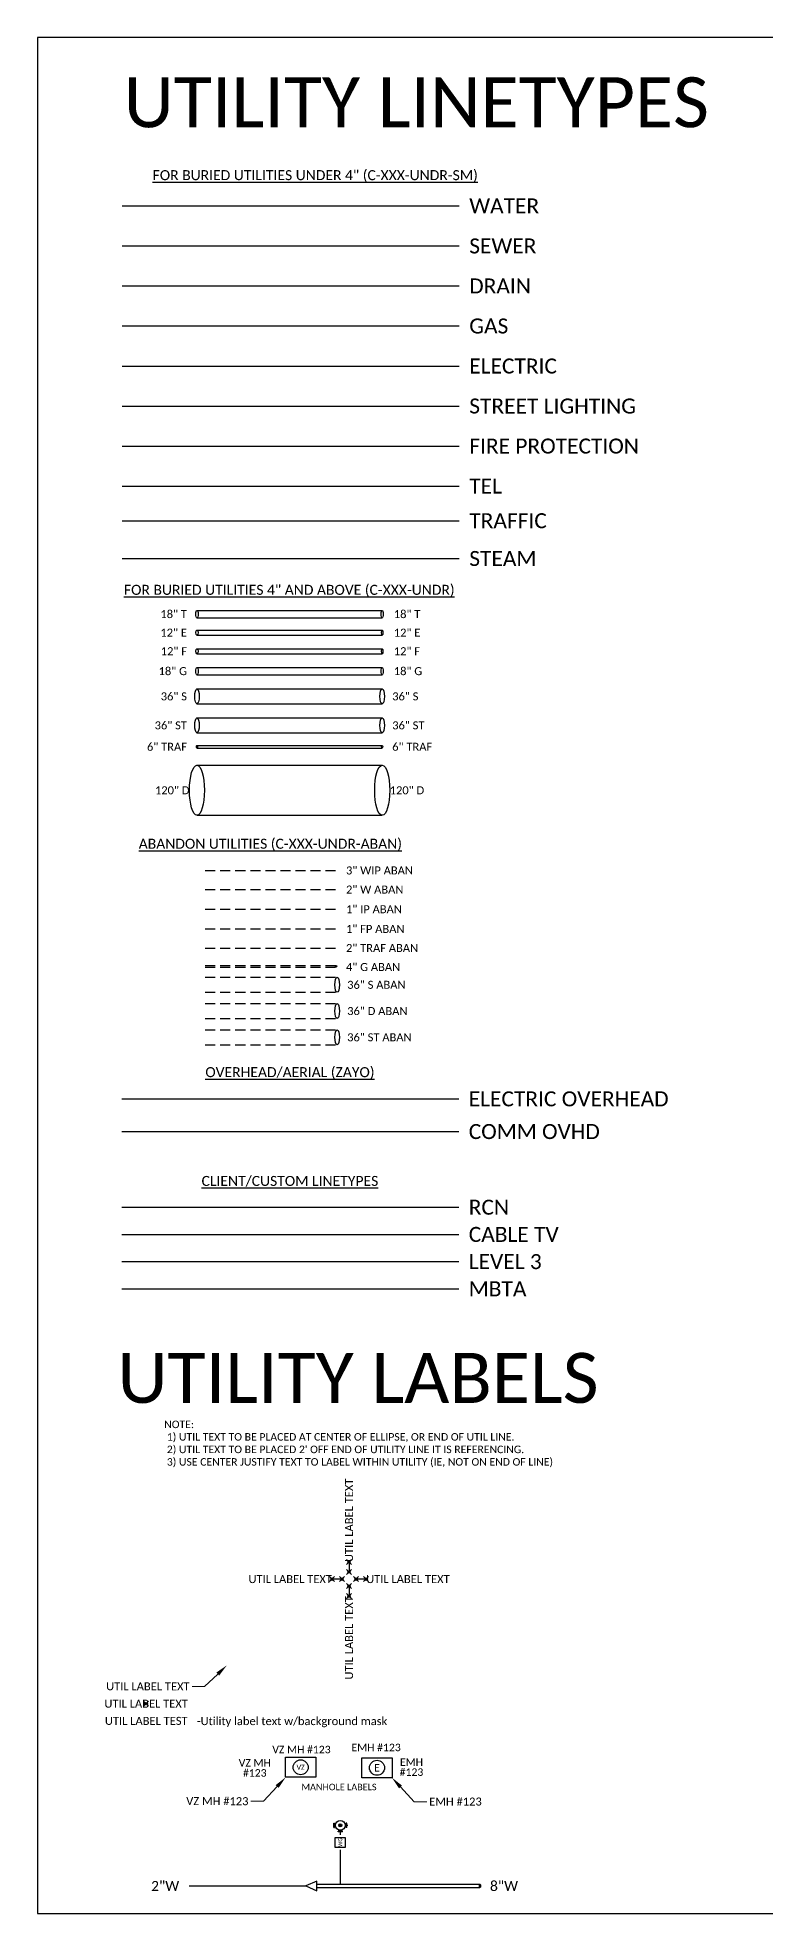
# Model space of a CAD drawing. Extents: x 779170 to 779830, y 2956097 to 2956472.
# Drawn here: x 779169.9 to 779315.3, y 2956097.5 to 2956472.5 of the extents above; entities that cross this region are included whole.
import ezdxf
from ezdxf import colors
from ezdxf.entities.mleader import LeaderData, LeaderLine
from ezdxf.enums import TextEntityAlignment as Align
from ezdxf.math import Vec2, Vec3

# ---------------------------------------------------------------- set-up
doc = ezdxf.new("R2010")
doc.units = 0
doc.header["$MEASUREMENT"] = 0
doc.header["$PDMODE"] = 35
doc.header["$PDSIZE"] = 0.5
doc.linetypes.add('HIDDEN', pattern=[0.375, 0.25, -0.125])
doc.layers.get('Defpoints').update_dxf_attribs({"color": 4})
for name, color, linetype in [('C-COMM-OVHD', 30, 'Continuous'), ('C-COMM-STRC', 30, 'Continuous'), ('C-COMM-UNDR', 30, 'Continuous'), ('C-COMM-UNDR-ABAN', 30, 'HIDDEN'), ('C-COMM-UNDR-SM', 30, 'TEL-EX'), ('C-ELEC-OVHD', 1, 'Continuous'), ('C-ELEC-STLT-UG', 1, 'ELEC-EX'), ('C-ELEC-STRC', 1, 'Continuous'), ('C-ELEC-UNDR', 1, 'Continuous'), ('C-ELEC-UNDR-ABAN', 1, 'HIDDEN'), ('C-ELEC-UNDR-SM', 1, 'ELEC-EX'), ('C-FIRE-UNDR', 1, 'Continuous'), ('C-FIRE-UNDR-ABAN', 1, 'HIDDEN'), ('C-FIRE-UNDR-SM', 1, 'ELEC-EX'), ('C-NGAS-UNDR', 54, 'Continuous'), ('C-NGAS-UNDR-ABAN', 54, 'HIDDEN'), ('C-NGAS-UNDR-SM', 54, 'GAS-EX'), ('C-SSWR-UNDR', 82, 'Continuous'), ('C-SSWR-UNDR-ABAN', 82, 'HIDDEN'), ('C-SSWR-UNDR-SM', 82, 'SEWER-EX'), ('C-STEM-UNDR', 8, 'Continuous'), ('C-STEM-UNDR-ABAN', 8, 'HIDDEN'), ('C-STEM-UNDR-SM', 8, 'STEAM-EX'), ('C-STRM-UNDR', 85, 'Continuous'), ('C-STRM-UNDR-ABAN', 85, 'HIDDEN'), ('C-STRM-UNDR-SM', 85, 'DRAIN-EX'), ('C-TRAF-UNDR', 181, 'Continuous'), ('C-TRAF-UNDR-ABAN', 181, 'HIDDEN'), ('C-TRAF-UNDR-SM', 181, 'TRAFF-EX'), ('C-WATR-STRC', 5, 'Continuous'), ('C-WATR-UNDR', 5, 'Continuous'), ('C-WATR-UNDR-ABAN', 5, 'HIDDEN'), ('C-WATR-UNDR-SM', 5, 'WATER-EX'), ('G-ANNO-NOTE', 7, 'Continuous'), ('G-ANNO-UNDR', 7, 'Continuous')]:
    doc.layers.add(name, color=color, linetype=linetype)
doc.styles.add('Calibri', font='calibri.ttf')
doc.styles.add('EX-GEN-TXT', font='calibrili.ttf', dxfattribs={"height": 0.08})
doc.styles.add('EX-GEN-TXT 20', font='calibrili.ttf', dxfattribs={"height": 2})
doc.styles.add('EXISTING', font='calibrili.ttf')
doc.styles.add('PROPOSED', font='calibri.ttf')
doc.linetypes.add('CATV-EX', pattern='A,1.5,-0.16,["CATV",EX-GEN-TXT,S=1,R=0,X=-0.14,Y=-0.04],-0.16', length=1.82)
doc.linetypes.add('DRAIN-EX', pattern='A,1.5,-0.045,["D",EX-GEN-TXT,S=1,R=0,X=-0.04,Y=-0.04],-0.045', length=1.59)
doc.linetypes.add('ELEC-EX', pattern='A,1.5,-0.045,["E",EX-GEN-TXT,S=1,R=0,X=-0.04,Y=-0.04],-0.045', length=1.59)
doc.linetypes.add('GAS-EX', pattern='A,1.5,-0.045,["G",EX-GEN-TXT,S=1,R=0,X=-0.04,Y=-0.04],-0.045', length=1.59)
doc.linetypes.add('LVL3-EX', pattern='A,1.5,-0.12,["LVL3",EX-GEN-TXT,S=1,R=0,X=-0.12,Y=-0.04],-0.12', length=1.74)
doc.linetypes.add('MBTA-EX', pattern='A,1.5,-0.16,["MBTA",EX-GEN-TXT,S=1,R=0,X=-0.16,Y=-0.04],-0.16', length=1.82)
doc.linetypes.add('RCN-EX', pattern='A,1.5,-0.12,["RCN",EX-GEN-TXT,S=1,R=0,X=-0.12,Y=-0.04],-0.12', length=1.74)
doc.linetypes.add('SEWER-EX', pattern='A,1.5,-0.045,["S",EX-GEN-TXT,S=1,R=0,X=-0.04,Y=-0.04],-0.045', length=1.59)
doc.linetypes.add('STEAM-EX', pattern='A,1.5,-0.07,["ST",EX-GEN-TXT,S=1,R=0,X=-0.07,Y=-0.04],-0.07', length=1.64)
doc.linetypes.add('TEL-EX', pattern='A,1.5,-0.045,["T",EX-GEN-TXT,S=1,R=0,X=-0.04,Y=-0.04],-0.045', length=1.59)
doc.linetypes.add('TRAFF-EX', pattern='A,1.5,-0.18,["TRAFF",EX-GEN-TXT,S=1,R=0,X=-0.16,Y=-0.04],-0.18', length=1.86)
doc.linetypes.add('WATER-EX', pattern='A,1.5,-0.06,["W",EX-GEN-TXT,S=1,R=0,X=-0.06,Y=-0.04],-0.06', length=1.62)

# ---------------------------------------------------------------- blocks, each defined once
blk = doc.blocks.new('FIRE HYDRANT')
for p, q in [((-1.38, 0.11), (-1.28, 0.11)), ((-1.38, -0.11), (-1.38, 0.11)), ((-1.28, 0.45), (-1.17, 0.45)), ((-1.28, 0.45), (-1.28, -0.45)), ((-1.17, 0.45), (-1.17, -0.45)), ((-1.17, 0.31), (-1.17, -0.32)), ((-0.94, 0.3), (-1.17, 0.3)), ((-0.45, 1.28), (-0.45, 1.17)), ((-0.3, 1.17), (-0.3, 0.94)), ((0.11, 1.38), (-0.11, 1.38)), ((0.11, 1.28), (0.11, 1.38)), ((0.3, 1.17), (0.3, 0.94)), ((0.45, 1.28), (0.45, 1.17)), ((0.94, 0.3), (1.17, 0.3)), ((1.28, 0.45), (1.17, 0.45)), ((1.17, 0.45), (1.17, -0.45)), ((1.17, 0.31), (1.17, -0.32)), ((1.28, 0.45), (1.28, -0.45)), ((1.38, 0.11), (1.28, 0.11)), ((1.38, -0.11), (1.38, 0.11)), ((-1.28, -0.11), (-1.38, -0.11)), ((-1.28, -0.45), (-1.17, -0.45)), ((-1.17, -0.3), (-0.94, -0.3)), ((1.17, -0.3), (0.94, -0.3)), ((1.28, -0.45), (1.17, -0.45)), ((1.28, -0.11), (1.38, -0.11))]:
    blk.add_line(p, q)
for points in [[(-0.45, 1.28), (0.45, 1.28)], [(-0.45, 1.17), (0.45, 1.17)], [(-0.11, 1.38), (-0.11, 1.28)]]:
    blk.add_lwpolyline(points)
blk.add_lwpolyline([(-0.11, 0.11), (-0.11, -0.11), (0.11, -0.11), (0.11, 0.11)], close=True)
for radius in [0.984, 0.32]:
    blk.add_circle((0, 0), radius)
blk = doc.blocks.new('*U135')
at = {"layer": 'C-WATR-STRC'}
blk.add_lwpolyline([(-1, 1), (1, 1), (1, -1), (-1, -1)], close=True, dxfattribs=at)
at = {"layer": 'C-WATR-STRC', "insert": (0, 0), "char_height": 0.75, "width": 2, "attachment_point": 5, "style": 'EXISTING'}
blk.add_mtext('WG', dxfattribs=at)
blk = doc.blocks.new('*U140')
at = {"layer": 'C-ELEC-STRC'}
blk.add_circle((0, 0), 1.5, dxfattribs=at)
at = {"layer": 'C-ELEC-STRC', "style": 'EXISTING'}
blk.add_text('E', height=1.5, dxfattribs=at).set_placement((0, 0), align=Align.MIDDLE)
blk = doc.blocks.new('*U162')
at = {"layer": 'C-COMM-STRC'}
blk.add_circle((0, 0), 1.5, dxfattribs=at)
at = {"layer": 'C-COMM-STRC', "style": 'EXISTING'}
blk.add_text('VZ', height=1, dxfattribs=at).set_placement((0, 0), align=Align.MIDDLE)

msp = doc.modelspace()

# ---------------------------------------------------------------- linework, layer by layer
at = {"layer": 'C-COMM-OVHD', "ltscale": 20}
msp.add_lwpolyline([(779186.72444, 2956253.76346), (779254.02935, 2956253.76346)], dxfattribs=at)
at = {"layer": 'C-COMM-STRC', "flags": 128}
msp.add_lwpolyline([(779225.45968, 2956128.6776), (779225.45968, 2956124.6776), (779219.45968, 2956124.6776), (779219.45968, 2956128.6776), (779225.45968, 2956128.6776)], dxfattribs=at)
at = {"layer": 'C-COMM-UNDR', "ltscale": 20, "flags": 128}
for points in [[(779201.75123, 2956357.95419), (779238.74394, 2956357.95419)], [(779201.75123, 2956356.45419), (779238.74394, 2956356.45419)]]:
    msp.add_lwpolyline(points, dxfattribs=at)
at = {"layer": 'C-COMM-UNDR', "ltscale": 20}
for centre, major_axis in [((779201.75123, 2956357.20419), (0, -0.75)), ((779238.74394, 2956357.20419), (0, 0.75))]:
    msp.add_ellipse(centre, major_axis=major_axis, ratio=0.3, dxfattribs=at)
at = {"layer": 'C-COMM-UNDR-ABAN', "ltscale": 8}
msp.add_lwpolyline([(779203.4122, 2956305.9561), (779229.51571, 2956305.9561)], dxfattribs=at)
at = {"layer": 'C-COMM-UNDR-SM', "ltscale": 20}
msp.add_lwpolyline([(779186.82801, 2956382.79599), (779254.13293, 2956382.79599)], dxfattribs=at)
at = {"layer": 'C-COMM-UNDR-SM', "linetype": 'RCN-EX', "ltscale": 20}
msp.add_lwpolyline([(779186.72444, 2956238.64454), (779254.02935, 2956238.64454)], dxfattribs=at)
at = {"layer": 'C-COMM-UNDR-SM', "linetype": 'CATV-EX', "ltscale": 20}
msp.add_lwpolyline([(779186.72444, 2956233.20666), (779254.02935, 2956233.20666)], dxfattribs=at)
at = {"layer": 'C-COMM-UNDR-SM', "linetype": 'LVL3-EX', "ltscale": 20, "flags": 128}
msp.add_lwpolyline([(779186.72444, 2956227.76879), (779254.02935, 2956227.76879)], dxfattribs=at)
at = {"layer": 'C-ELEC-OVHD', "ltscale": 20}
msp.add_lwpolyline([(779186.72444, 2956260.2996), (779254.02935, 2956260.2996)], dxfattribs=at)
at = {"layer": 'C-ELEC-STLT-UG', "ltscale": 20, "flags": 128}
msp.add_lwpolyline([(779186.82801, 2956398.79599), (779254.13293, 2956398.79599)], dxfattribs=at)
at = {"layer": 'C-ELEC-STRC', "flags": 128}
msp.add_lwpolyline([(779240.70794, 2956128.58439), (779240.70794, 2956124.58439), (779234.70794, 2956124.58439), (779234.70794, 2956128.58439), (779240.70794, 2956128.58439)], dxfattribs=at)
at = {"layer": 'C-ELEC-UNDR', "ltscale": 20, "flags": 128}
for points in [[(779201.75123, 2956353.99384), (779238.74394, 2956353.99384)], [(779201.75123, 2956352.99384), (779238.74394, 2956352.99384)]]:
    msp.add_lwpolyline(points, dxfattribs=at)
at = {"layer": 'C-ELEC-UNDR'}
for centre, ratio in [((779201.75123, 2956353.49384), 0.468995901), ((779238.74394, 2956353.49384), 0.294193632)]:
    msp.add_ellipse(centre, major_axis=(0, 0.5), ratio=ratio, dxfattribs=at)
at = {"layer": 'C-ELEC-UNDR-ABAN', "ltscale": 8, "flags": 128}
msp.add_lwpolyline([(779203.4122, 2956298.20397), (779229.51571, 2956298.20397)], dxfattribs=at)
at = {"layer": 'C-ELEC-UNDR-SM', "ltscale": 20, "flags": 128}
msp.add_lwpolyline([(779186.82801, 2956406.79599), (779254.13293, 2956406.79599)], dxfattribs=at)
at = {"layer": 'C-ELEC-UNDR-SM', "linetype": 'MBTA-EX', "ltscale": 20, "flags": 128}
msp.add_lwpolyline([(779186.72444, 2956222.33091), (779254.02935, 2956222.33091)], dxfattribs=at)
at = {"layer": 'C-FIRE-UNDR', "ltscale": 20, "flags": 128}
for points in [[(779201.75123, 2956350.28349), (779238.74394, 2956350.28349)], [(779201.75123, 2956349.28349), (779238.74394, 2956349.28349)]]:
    msp.add_lwpolyline(points, dxfattribs=at)
at = {"layer": 'C-FIRE-UNDR'}
for centre, ratio in [((779201.75123, 2956349.78349), 0.468995901), ((779238.74394, 2956349.78349), 0.294193632)]:
    msp.add_ellipse(centre, major_axis=(0, 0.5), ratio=ratio, dxfattribs=at)
at = {"layer": 'C-FIRE-UNDR-ABAN', "ltscale": 8, "flags": 128}
msp.add_lwpolyline([(779203.4122, 2956294.27169), (779229.51571, 2956294.27169)], dxfattribs=at)
at = {"layer": 'C-FIRE-UNDR-SM', "ltscale": 20, "flags": 128}
msp.add_lwpolyline([(779186.82801, 2956390.79599), (779254.13293, 2956390.79599)], dxfattribs=at)
at = {"layer": 'C-NGAS-UNDR', "ltscale": 20, "flags": 128}
for points in [[(779201.75123, 2956346.55087), (779238.74394, 2956346.55087)], [(779201.75123, 2956345.05087), (779238.74394, 2956345.05087)]]:
    msp.add_lwpolyline(points, dxfattribs=at)
at = {"layer": 'C-NGAS-UNDR', "ltscale": 20}
for centre, major_axis in [((779201.75123, 2956345.80087), (0, -0.75)), ((779238.74394, 2956345.80087), (0, 0.75))]:
    msp.add_ellipse(centre, major_axis=major_axis, ratio=0.3, dxfattribs=at)
at = {"layer": 'C-NGAS-UNDR'}
msp.add_ellipse((779229.51571, 2956286.82018), major_axis=(0, 0.1665), ratio=0.94919008, dxfattribs=at)
at = {"layer": 'C-NGAS-UNDR-ABAN', "ltscale": 8, "flags": 128}
for points in [[(779203.4122, 2956286.98668), (779229.51571, 2956286.98668)], [(779203.4122, 2956286.65368), (779229.51571, 2956286.65368)]]:
    msp.add_lwpolyline(points, dxfattribs=at)
at = {"layer": 'C-NGAS-UNDR-SM', "ltscale": 20}
msp.add_lwpolyline([(779186.82801, 2956414.79599), (779254.13293, 2956414.79599)], dxfattribs=at)
at = {"layer": 'C-SSWR-UNDR', "ltscale": 20, "flags": 128}
for points in [[(779201.75123, 2956342.25709), (779238.74394, 2956342.25709)], [(779201.75123, 2956339.25709), (779238.74394, 2956339.25709)]]:
    msp.add_lwpolyline(points, dxfattribs=at)
at = {"layer": 'C-SSWR-UNDR', "ltscale": 20}
for centre in [(779201.75123, 2956340.75709), (779238.74394, 2956340.75709), (779229.75172, 2956283.10103)]:
    msp.add_ellipse(centre, major_axis=(0, 1.5), ratio=0.3, dxfattribs=at)
at = {"layer": 'C-SSWR-UNDR-ABAN', "ltscale": 8, "flags": 128}
for points in [[(779203.4122, 2956284.60103), (779229.75172, 2956284.60103)], [(779203.4122, 2956281.60103), (779229.75172, 2956281.60103)]]:
    msp.add_lwpolyline(points, dxfattribs=at)
at = {"layer": 'C-SSWR-UNDR-SM', "ltscale": 20}
msp.add_lwpolyline([(779186.82801, 2956430.79599), (779254.13293, 2956430.79599)], dxfattribs=at)
at = {"layer": 'C-STEM-UNDR', "ltscale": 20, "flags": 128}
for points in [[(779201.75123, 2956336.4633), (779238.74394, 2956336.4633)], [(779201.75123, 2956333.4633), (779238.74394, 2956333.4633)]]:
    msp.add_lwpolyline(points, dxfattribs=at)
at = {"layer": 'C-STEM-UNDR', "ltscale": 20}
for centre in [(779201.75123, 2956334.9633), (779238.74394, 2956334.9633), (779229.75172, 2956272.60363)]:
    msp.add_ellipse(centre, major_axis=(0, 1.5), ratio=0.3, dxfattribs=at)
at = {"layer": 'C-STEM-UNDR-ABAN', "ltscale": 8, "flags": 128}
for points in [[(779203.4122, 2956274.10363), (779229.75172, 2956274.10363)], [(779203.4122, 2956271.10363), (779229.75172, 2956271.10363)]]:
    msp.add_lwpolyline(points, dxfattribs=at)
at = {"layer": 'C-STEM-UNDR-SM', "ltscale": 20}
msp.add_lwpolyline([(779186.82801, 2956368.31724), (779254.13293, 2956368.31724)], dxfattribs=at)
at = {"layer": 'C-STRM-UNDR', "ltscale": 20, "flags": 128}
for points in [[(779201.75123, 2956326.97837), (779238.74394, 2956326.97837)], [(779201.75123, 2956316.97837), (779238.74394, 2956316.97837)]]:
    msp.add_lwpolyline(points, dxfattribs=at)
at = {"layer": 'C-STRM-UNDR', "ltscale": 20}
for centre, major_axis in [((779201.75123, 2956321.97837), (0, 5)), ((779238.74394, 2956321.97837), (0, 5)), ((779229.75172, 2956277.85233), (0, 1.5))]:
    msp.add_ellipse(centre, major_axis=major_axis, ratio=0.3, dxfattribs=at)
at = {"layer": 'C-STRM-UNDR-ABAN', "ltscale": 8, "flags": 128}
for points in [[(779203.4122, 2956279.35233), (779229.75172, 2956279.35233)], [(779203.4122, 2956276.35233), (779229.75172, 2956276.35233)]]:
    msp.add_lwpolyline(points, dxfattribs=at)
at = {"layer": 'C-STRM-UNDR-SM', "ltscale": 20}
msp.add_lwpolyline([(779186.82801, 2956422.79599), (779254.13293, 2956422.79599)], dxfattribs=at)
at = {"layer": 'C-TRAF-UNDR', "ltscale": 20, "flags": 128}
for points in [[(779201.75123, 2956330.93496), (779238.74394, 2956330.93496)], [(779201.75123, 2956330.43496), (779238.74394, 2956330.43496)]]:
    msp.add_lwpolyline(points, dxfattribs=at)
at = {"layer": 'C-TRAF-UNDR', "ltscale": 20}
for centre in [(779201.75123, 2956330.68496), (779238.74394, 2956330.68496)]:
    msp.add_ellipse(centre, major_axis=(0, 0.25), ratio=0.49036738, dxfattribs=at)
at = {"layer": 'C-TRAF-UNDR-ABAN', "ltscale": 8}
msp.add_lwpolyline([(779203.4122, 2956290.45183), (779229.51571, 2956290.45183)], dxfattribs=at)
at = {"layer": 'C-TRAF-UNDR-SM', "ltscale": 20}
msp.add_lwpolyline([(779186.82801, 2956375.87285), (779254.13293, 2956375.87285)], dxfattribs=at)
at = {"layer": 'C-WATR-UNDR'}
for points in [[(779230.38226, 2956113.69873), (779230.38226, 2956113.17328)], [(779230.38226, 2956110.17328), (779230.38226, 2956103.28588)], [(779200.1951, 2956102.95288), (779223.5072, 2956102.95288)], [(779225.71106, 2956103.94288), (779223.5072, 2956102.95288), (779225.71106, 2956101.96288), (779225.71106, 2956103.94288)], [(779225.71106, 2956103.28588), (779258.26761, 2956103.28588)], [(779225.71106, 2956102.61988), (779258.26761, 2956102.61988)]]:
    msp.add_lwpolyline(points, dxfattribs=at)
msp.add_ellipse((779258.26761, 2956102.95288), major_axis=(0, 0.333), ratio=0.335011545, dxfattribs=at)
at = {"layer": 'C-WATR-UNDR-ABAN', "ltscale": 8}
msp.add_lwpolyline([(779203.4122, 2956302.13624), (779229.51571, 2956302.13624)], dxfattribs=at)
at = {"layer": 'C-WATR-UNDR-SM', "ltscale": 20}
msp.add_lwpolyline([(779186.82801, 2956438.79599), (779254.13293, 2956438.79599)], dxfattribs=at)
at = {"layer": 'Defpoints'}
msp.add_lwpolyline([(779169.9133, 2956097.45917), (779829.9133, 2956097.45917), (779829.9133, 2956472.45917), (779169.9133, 2956472.45917), (779169.9133, 2956097.45917)], close=True, dxfattribs=at)
at = {"layer": 'G-ANNO-UNDR'}
for points in [[(779232.1275, 2956167.71821), (779232.1275, 2956165.71821)], [(779230.71329, 2956164.304), (779228.71329, 2956164.304)], [(779232.1275, 2956162.88978), (779232.1275, 2956160.88978)], [(779235.54171, 2956164.304), (779233.54171, 2956164.304)]]:
    msp.add_lwpolyline(points, dxfattribs=at)
for p in [(779232.1275, 2956167.71821), (779228.71329, 2956164.304), (779230.71329, 2956164.304), (779232.1275, 2956165.71821), (779232.1275, 2956162.88978), (779233.54171, 2956164.304), (779235.54171, 2956164.304), (779232.1275, 2956160.88978), (779191.60072, 2956139.39809)]:
    msp.add_point(p, dxfattribs=at)

# ---------------------------------------------------------------- block references
at = {"layer": 'C-COMM-STRC'}
msp.add_blockref('*U162', (779222.45968, 2956126.6776), dxfattribs=at)
at = {"layer": 'C-ELEC-STRC'}
msp.add_blockref('*U140', (779237.70794, 2956126.58439), dxfattribs=at)
at = {"layer": 'C-WATR-STRC'}
for name, p, rotation in [('FIRE HYDRANT', (779230.38226, 2956115.0811), 180), ('*U135', (779230.38226, 2956111.67328), 89.9999999984095)]:
    msp.add_blockref(name, p, dxfattribs=dict(at, rotation=rotation))

# ---------------------------------------------------------------- texts
at = {"layer": 'C-COMM-STRC', "insert": (779222.62367, 2956130.22811), "char_height": 1.5, "attachment_point": 5, "style": 'EXISTING'}
msp.add_mtext_dynamic_manual_height_columns('VZ MH #123', width=55.3503934, gutter_width=1, heights=[0], dxfattribs=at)
at = {"layer": 'C-COMM-STRC', "insert": (779213.29565, 2956126.54993), "char_height": 1.5, "attachment_point": 5, "line_spacing_factor": 0.8, "style": 'EXISTING'}
msp.add_mtext_dynamic_manual_height_columns('VZ MH\\P#123', width=55.3503934, gutter_width=1, heights=[0], dxfattribs=at)
at = {"layer": 'C-ELEC-STRC', "insert": (779237.53326, 2956130.63977), "char_height": 1.5, "attachment_point": 5, "style": 'EXISTING'}
msp.add_mtext_dynamic_manual_height_columns('EMH #123', width=55.3503934, gutter_width=1, heights=[0], dxfattribs=at)
at = {"layer": 'C-ELEC-STRC', "insert": (779244.59229, 2956126.70966), "char_height": 1.5, "attachment_point": 5, "line_spacing_factor": 0.8, "style": 'EXISTING'}
msp.add_mtext_dynamic_manual_height_columns('EMH\\P#123', width=55.3503934, gutter_width=1, heights=[0], dxfattribs=at)
at = {"layer": 'G-ANNO-NOTE', "style": 'EX-GEN-TXT 20'}
for s, p in [('UTILITY LINETYPES', (779245.56476, 2956459.51451)), ('UTILITY LABELS', (779233.92107, 2956204.51509))]:
    msp.add_text(s, height=10, dxfattribs=at).set_placement(p, align=Align.MIDDLE_CENTER)
at = {"layer": 'G-ANNO-NOTE', "style": 'Calibri'}
for s, p in [('%%UFOR BURIED UTILITIES UNDER 4" (C-XXX-UNDR-SM)', (779225.37328, 2956444.87174)), ('%%UFOR BURIED UTILITIES 4" AND ABOVE (C-XXX-UNDR)', (779220.18996, 2956361.97982)), ('%%UABANDON UTILITIES (C-XXX-UNDR-ABAN)', (779216.40633, 2956311.22003)), ('%%UOVERHEAD/AERIAL (ZAYO)', (779220.31927, 2956265.56353)), ('%%UCLIENT/CUSTOM LINETYPES', (779220.31927, 2956243.90846))]:
    msp.add_text(s, height=2, dxfattribs=at).set_placement(p, align=Align.MIDDLE)
for s, height, p in [('WATER', 3, (779256.13293, 2956438.79599)), ('SEWER', 3, (779256.13293, 2956430.79599)), ('DRAIN', 3, (779256.13293, 2956422.79599)), ('GAS', 3, (779256.13293, 2956414.79599)), ('ELECTRIC', 3, (779256.13293, 2956406.79599)), ('STREET LIGHTING', 3, (779256.13293, 2956398.79599)), ('FIRE PROTECTION', 3, (779256.13293, 2956390.79599)), ('TEL', 3, (779256.13293, 2956382.79599)), ('TRAFFIC', 3, (779256.13293, 2956375.87285)), ('STEAM', 3, (779256.13293, 2956368.31724)), ('ELECTRIC OVERHEAD', 3, (779256.02935, 2956260.2996)), ('COMM OVHD', 3, (779256.02935, 2956253.76346)), ('RCN', 3, (779256.02935, 2956238.64454)), ('CABLE TV', 3, (779256.02935, 2956233.20666)), ('LEVEL 3', 3, (779256.02935, 2956227.76879)), ('MBTA', 3, (779256.02935, 2956222.33091)), ('MANHOLE LABELS', 1.3, (779222.6073, 2956122.74221)), ('8"W', 2, (779260.26761, 2956102.95288))]:
    msp.add_text(s, height=height, dxfattribs=at).set_placement(p, align=Align.MIDDLE_LEFT)
msp.add_text('2"W', height=2, dxfattribs=at).set_placement((779198.1951, 2956102.95288), align=Align.MIDDLE_RIGHT)
at = {"layer": 'G-ANNO-NOTE', "insert": (779195.20526, 2956195.98107), "char_height": 1.5, "width": 106.5469379, "attachment_point": 1, "style": 'PROPOSED'}
msp.add_mtext("NOTE:\\P 1) UTIL TEXT TO BE PLACED AT CENTER OF ELLIPSE, OR END OF UTIL LINE.\\P 2) UTIL TEXT TO BE PLACED 2' OFF END OF UTILITY LINE IT IS REFERENCING.\\P 3) USE CENTER JUSTIFY TEXT TO LABEL WITHIN UTILITY (IE, NOT ON END OF LINE)\\P     ", dxfattribs=at)
at = {"layer": 'G-ANNO-UNDR', "style": 'EXISTING'}
for s, p in [('18" T', (779199.75123, 2956357.20419)), ('12" E', (779199.75123, 2956353.49384)), ('12" F', (779199.75123, 2956349.78349)), ('18" G', (779199.75123, 2956345.80087)), ('36" S', (779199.75123, 2956340.75709)), ('36" ST', (779199.75123, 2956334.9633)), ('6" TRAF', (779199.75123, 2956330.68496)), ('120" D', (779200.25123, 2956321.97837)), ('UTIL LABEL TEXT', (779228.71329, 2956164.304))]:
    msp.add_text(s, height=1.6, dxfattribs=at).set_placement(p, align=Align.MIDDLE_RIGHT)
for s, p in [('18" T', (779241.06036, 2956357.20419)), ('12" E', (779241.06036, 2956353.49384)), ('12" F', (779241.06036, 2956349.78349)), ('18" G', (779241.06036, 2956345.80087)), ('36" S', (779240.74394, 2956340.75709)), ('36" ST', (779240.74394, 2956334.9633)), ('6" TRAF', (779240.74394, 2956330.68496)), ('120" D', (779240.24394, 2956321.97837)), ('3" WIP ABAN', (779231.51571, 2956305.9561)), ('2" W ABAN', (779231.51571, 2956302.13624)), ('1" IP ABAN', (779231.51571, 2956298.20397)), ('1" FP ABAN', (779231.51571, 2956294.27169)), ('2" TRAF ABAN', (779231.51571, 2956290.45183)), ('4" G ABAN', (779231.51571, 2956286.65368)), ('36" S ABAN', (779231.75172, 2956283.10103)), ('36" D ABAN', (779231.75172, 2956277.85233)), ('36" ST ABAN', (779231.75172, 2956272.60363)), ('UTIL LABEL TEXT', (779235.54171, 2956164.304))]:
    msp.add_text(s, height=1.6, dxfattribs=at).set_placement(p, align=Align.MIDDLE_LEFT)
msp.add_text('UTIL LABEL TEXT', height=1.6, rotation=90, dxfattribs=at).set_placement((779232.1275, 2956167.71821), align=Align.MIDDLE_LEFT)
msp.add_text('UTIL LABEL TEXT', height=1.6, rotation=90, dxfattribs=at).set_placement((779232.1275, 2956160.88978), align=Align.MIDDLE_RIGHT)
msp.add_text('UTIL LABEL TEXT', height=1.6, dxfattribs=at).set_placement((779191.60072, 2956139.39809), align=Align.MIDDLE_CENTER)

# ---------------------------------------------------------------- leaders
at = {"layer": 'C-COMM-STRC'}
ml = msp.add_multileader_mtext('Standard', dxfattribs=at)
ml.set_content('VZ MH #123', color=256, style='EXISTING')
ml.set_leader_properties(color=256, linetype='ByLayer', lineweight=13)
ml.build(insert=Vec2(0, 0))
ml.multileader.update_dxf_attribs({"dogleg_length": 2.5, "arrow_head_size": 2.5})
ctx = ml.context
ctx.base_point, ctx.char_height, ctx.arrow_head_size, ctx.landing_gap_size, ctx.plane_origin, ctx.plane_x_axis, ctx.plane_y_axis = Vec3(779199.41904, 2956119.92491), 1.6, 2.5, 0.5, Vec3(779133.0232, 2956116.08563), Vec3(0.999995652, -0.002949041), Vec3(0.002949041, 0.999995652)
ctx.text_align_type = 2
notes = []
notes.append((ctx, [(1, (1, 1, 0), (779215.03959, 2956119.87885), (-0.999995652, 0.002949041), 2.5, [(0, [(779219.45968, 2956124.6776)], 0, [])])]))
ctx.mtext.insert, ctx.mtext.text_direction, ctx.mtext.rotation, ctx.mtext.alignment, ctx.mtext.flow_direction = Vec3(779212.04199, 2956120.69815), Vec3(0.999995652, -0.002949041), 6.280236262, 3, 5
at = {"layer": 'C-ELEC-STRC'}
ml = msp.add_multileader_mtext('Standard', dxfattribs=at)
ml.set_content('EMH #123', color=256, style='EXISTING')
ml.set_leader_properties(color=256, linetype='ByLayer', lineweight=13)
ml.build(insert=Vec2(0, 0))
ml.multileader.update_dxf_attribs({"dogleg_length": 2.5, "arrow_head_size": 2.5})
ctx = ml.context
ctx.base_point, ctx.char_height, ctx.arrow_head_size, ctx.landing_gap_size, ctx.plane_origin, ctx.plane_x_axis, ctx.plane_y_axis = Vec3(779247.62803, 2956119.79302), 1.6, 2.5, 0.5, Vec3(779327.14443, 2956115.99243), Vec3(0.999995652, 0.00294904), Vec3(-0.00294904, 0.999995652)
notes.append((ctx, [(1, (1, 1, 0), (779245.12804, 2956119.78565), (0.999995652, 0.00294904), 2.5, [(0, [(779240.70794, 2956124.58439)], 0, [])])]))
ctx.mtext.insert, ctx.mtext.text_direction, ctx.mtext.rotation, ctx.mtext.flow_direction = Vec3(779248.12563, 2956120.60495), Vec3(0.999995652, 0.00294904), 0.002949045, 5
for ctx, leaders in notes:
    for number, flags, end, landing, length, lines in leaders:
        leader = LeaderData()
        leader.index, (leader.has_last_leader_line, leader.has_dogleg_vector, leader.attachment_direction) = number, flags
        leader.last_leader_point, leader.dogleg_vector, leader.dogleg_length = Vec3(end), Vec3(landing), length
        for number, points, colour, breaks in lines:
            line = LeaderLine()
            line.index, line.vertices, line.color, line.breaks = number, Vec3.list(points), colors.encode_raw_color(colour), breaks
            leader.lines.append(line)
        ctx.leaders.append(leader)

# ---------------------------------------------------------------- next in the draw order: texts
at = {"layer": 'G-ANNO-UNDR', "insert": (779191.62513, 2956135.95161), "char_height": 1.6, "attachment_point": 5, "style": 'EXISTING', "bg_fill": 3, "box_fill_scale": 1, "bg_fill_color": 256, "bg_fill_transparency": 0}
msp.add_mtext_dynamic_manual_height_columns('UTIL LABEL TEST', width=17.8158452, gutter_width=7.5, heights=[0], dxfattribs=at)

# ---------------------------------------------------------------- next in the draw order: texts
at = {"layer": 'G-ANNO-NOTE', "style": 'Calibri'}
msp.add_text('-Utility label text w/background mask', height=1.6, dxfattribs=at).set_placement((779201.71818, 2956135.91464), align=Align.MIDDLE_LEFT)

# ---------------------------------------------------------------- next in the draw order: leaders
at = {"layer": 'G-ANNO-UNDR'}
ml = msp.add_multileader_mtext('Standard', dxfattribs=at)
ml.set_content('UTIL LABEL TEXT', color=256, style='EXISTING')
ml.set_leader_properties(color=256, linetype='ByLayer', lineweight=13)
ml.build(insert=Vec2(0, 0))
ml.multileader.update_dxf_attribs({"dogleg_length": 2.5, "arrow_head_size": 2.5})
ctx = ml.context
ctx.base_point, ctx.char_height, ctx.arrow_head_size, ctx.landing_gap_size, ctx.plane_origin, ctx.plane_x_axis, ctx.plane_y_axis = Vec3(779183.13493, 2956142.87374), 1.6, 2.5, 0.5, Vec3(779121.26953, 2956139.0211), Vec3(0.999995652, -0.002949041), Vec3(0.002949041, 0.999995652)
ctx.text_align_type = 2
notes = []
notes.append((ctx, [(1, (1, 1, 0), (779203.28592, 2956142.81432), (-0.999995652, 0.002949041), 2.5, [(0, [(779207.70601, 2956147.0519)], 0, [])])]))
ctx.mtext.insert, ctx.mtext.text_direction, ctx.mtext.rotation, ctx.mtext.alignment, ctx.mtext.flow_direction = Vec3(779200.28832, 2956143.63362), Vec3(0.999995652, -0.002949041), 6.280236262, 3, 5
for ctx, leaders in notes:
    for number, flags, end, landing, length, lines in leaders:
        leader = LeaderData()
        leader.index, (leader.has_last_leader_line, leader.has_dogleg_vector, leader.attachment_direction) = number, flags
        leader.last_leader_point, leader.dogleg_vector, leader.dogleg_length = Vec3(end), Vec3(landing), length
        for number, points, colour, breaks in lines:
            line = LeaderLine()
            line.index, line.vertices, line.color, line.breaks = number, Vec3.list(points), colors.encode_raw_color(colour), breaks
            leader.lines.append(line)
        ctx.leaders.append(leader)

doc.saveas('drawing.dxf')
